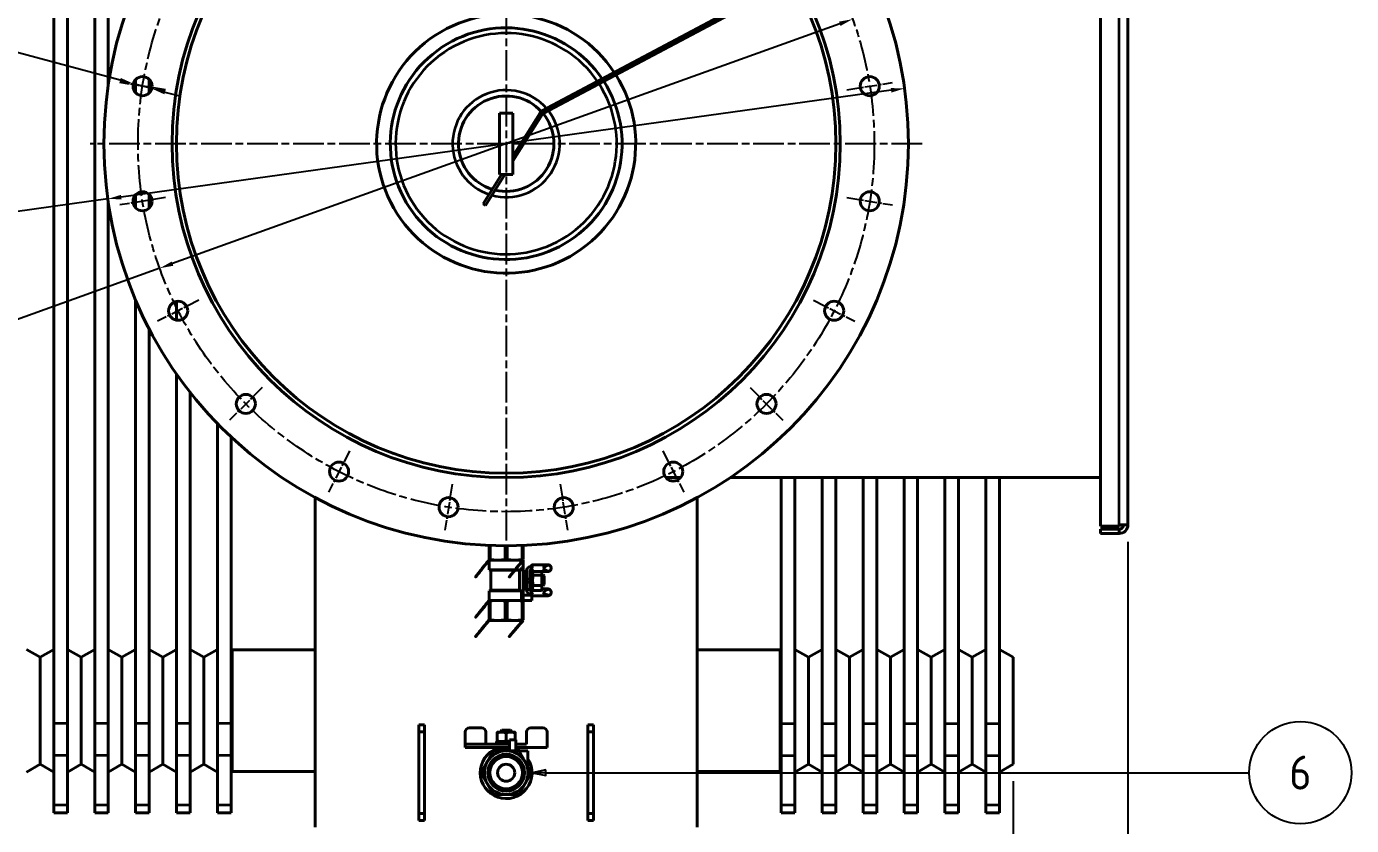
# Model space of a CAD drawing. Header units: millimetres. Extents: x 0 to 5945, y 0 to 4205.
# Drawn here: x 530 to 1502, y 901 to 1487 of the extents above; entities that cross this region are included whole.
import ezdxf

# ---------------------------------------------------------------- set-up
doc = ezdxf.new("R2010")
doc.units = ezdxf.units.MM
doc.header["$LTSCALE"] = 5
doc.linetypes.add('CHAIN', pattern=[0.3543, 0.2362, -0.0295, 0.0591, -0.0295])
for name, color, linetype, lineweight in [('가시적인 것(ISO)', 3, 'Continuous', 40), ('가시적인 좁은 것(ISO)', 3, 'Continuous', 35), ('기호(ISO)', 5, 'Continuous', 25), ('중심 표식(ISO)', 1, 'Continuous', 25), ('중심선(ISO)', 1, 'Continuous', 25), ('치수(ISO)', 2, 'Continuous', 25)]:
    doc.layers.add(name, color=color, linetype=linetype, lineweight=lineweight)
doc.styles.add('부품번호텍스트_PSTEK_POSCO', font='isocp.shx')
doc.styles.add('치수 텍스트_PSTEK_POSCO', font='isocp.shx')
doc.dimstyles.new('치수_PSTEK_POSCO', dxfattribs={"dimscale": 5, "dimtxt": 3, "dimasz": 2, "dimexe": 2, "dimexo": 2.5, "dimgap": 1, "dimtad": 1, "dimrnd": 1e-08, "dimdsep": 46, "dimtxsty": '치수 텍스트_PSTEK_POSCO', "dimcen": 0.09, "dimdle": 10, "dimclrd": 7, "dimclre": 7, "dimclrt": 2, "dimadec": 1, "dimazin": 2, "dimtfac": 1, "dimtmove": 0, "dimatfit": 3, "dimfxl": 0, "dimtolj": 1, "dimlwd": -1, "dimlwe": -1, "dimarcsym": 0})

# ---------------------------------------------------------------- blocks, each defined once
blk = doc.blocks.new('*D34')
at = {"layer": 'Defpoints', "color": 0, "transparency": 16777216}
for p in [(1136.25, 1492.19), (628.11, 1309.44)]:
    blk.add_point(p, dxfattribs=at)
at = {"layer": '치수(ISO)', "color": 7, "transparency": 16777216}
for p, q in [((1126.84, 1488.8), (637.52, 1312.82)), ((628.11, 1309.44), (448.26, 1244.75))]:
    blk.add_line(p, q, dxfattribs=at)
for points in [[(1126.27, 1490.37), (1127.4, 1487.24), (1136.25, 1492.19)], [(636.96, 1314.39), (638.09, 1311.25), (628.11, 1309.44)]]:
    blk.add_solid(points, dxfattribs=at)
at = {"layer": '치수(ISO)', "color": 2, "transparency": 16777216, "insert": (448.73, 1258.2), "char_height": 15, "attachment_point": 4, "rotation": 19.78137, "style": '치수 텍스트_PSTEK_POSCO'}
blk.add_mtext('\\A1;∅540', dxfattribs=at)
blk = doc.blocks.new('*D35')
at = {"layer": 'Defpoints', "color": 0, "transparency": 16777216}
for p in [(1174.38, 1441.35), (589.98, 1360.27)]:
    blk.add_point(p, dxfattribs=at)
at = {"layer": '치수(ISO)', "color": 7, "transparency": 16777216}
for p, q in [((1164.48, 1439.98), (599.88, 1361.65)), ((589.98, 1360.27), (418.44, 1336.47))]:
    blk.add_line(p, q, dxfattribs=at)
for points in [[(1164.25, 1441.63), (1164.71, 1438.33), (1174.38, 1441.35)], [(599.65, 1363.3), (600.11, 1360), (589.98, 1360.27)]]:
    blk.add_solid(points, dxfattribs=at)
at = {"layer": '치수(ISO)', "color": 2, "transparency": 16777216, "insert": (421.68, 1349.54), "char_height": 15, "attachment_point": 4, "rotation": 7.89865, "style": '치수 텍스트_PSTEK_POSCO'}
blk.add_mtext('\\A1;∅590', dxfattribs=at)
blk = doc.blocks.new('*D36')
at = {"layer": 'Defpoints', "color": 0, "transparency": 16777216}
for p in [(608.74, 1444.86), (622.27, 1441.24)]:
    blk.add_point(p, dxfattribs=at)
at = {"layer": '치수(ISO)', "color": 7, "transparency": 16777216}
for p, q in [((599.08, 1447.45), (455.28, 1485.98)), ((622.27, 1441.24), (608.74, 1444.86)), ((631.92, 1438.65), (641.58, 1436.06))]:
    blk.add_line(p, q, dxfattribs=at)
for points in [[(599.51, 1449.06), (598.65, 1445.84), (608.74, 1444.86)], [(632.36, 1440.26), (631.49, 1437.04), (622.27, 1441.24)]]:
    blk.add_solid(points, dxfattribs=at)
at = {"layer": '치수(ISO)', "color": 2, "transparency": 16777216, "insert": (463.34, 1496.76), "char_height": 15, "attachment_point": 4, "rotation": 345, "style": '치수 텍스트_PSTEK_POSCO'}
blk.add_mtext('\\A1;∅14', dxfattribs=at)
blk = doc.blocks.new('*D37')
at = {"layer": 'Defpoints', "color": 0, "transparency": 16777216}
for p in [(510.38, 945.59), (1253.98, 945.59), (1253.98, 545.59)]:
    blk.add_point(p, dxfattribs=at)
at = {"layer": '치수(ISO)', "color": 7, "transparency": 16777216}
for p, q in [((510.38, 933.09), (510.38, 535.59)), ((1253.98, 933.09), (1253.98, 535.59)), ((520.38, 545.59), (1243.98, 545.59))]:
    blk.add_line(p, q, dxfattribs=at)
for points in [[(520.38, 547.25), (520.38, 543.92), (510.38, 545.59)], [(1243.98, 547.25), (1243.98, 543.92), (1253.98, 545.59)]]:
    blk.add_solid(points, dxfattribs=at)
at = {"layer": '치수(ISO)', "color": 2, "transparency": 16777216, "insert": (854.44, 558.84), "char_height": 15, "attachment_point": 4, "style": '치수 텍스트_PSTEK_POSCO'}
blk.add_mtext('\\A1;(743.6)', dxfattribs=at)
blk = doc.blocks.new('*D38')
at = {"layer": 'Defpoints', "color": 0, "transparency": 16777216}
for p in [(1338.18, 1121.21), (510.38, 945.59), (1338.18, 471.21)]:
    blk.add_point(p, dxfattribs=at)
at = {"layer": '치수(ISO)', "color": 7, "transparency": 16777216}
for p, q in [((1338.18, 1108.71), (1338.18, 461.21)), ((510.38, 933.09), (510.38, 461.21)), ((520.38, 471.21), (1328.18, 471.21))]:
    blk.add_line(p, q, dxfattribs=at)
for points in [[(520.38, 472.88), (520.38, 469.55), (510.38, 471.21)], [(1328.18, 472.88), (1328.18, 469.55), (1338.18, 471.21)]]:
    blk.add_solid(points, dxfattribs=at)
at = {"layer": '치수(ISO)', "color": 2, "transparency": 16777216, "insert": (897.29, 484.46), "char_height": 15, "attachment_point": 4, "style": '치수 텍스트_PSTEK_POSCO'}
blk.add_mtext('\\A1;(827.8)', dxfattribs=at)
blk = doc.blocks.new('*D39')
at = {"layer": 'Defpoints', "color": 0, "transparency": 16777216}
for p in [(359.18, 2158.01), (709.18, 2158.01), (532.18, 794.81)]:
    blk.add_point(p, dxfattribs=at)
at = {"layer": '치수(ISO)', "color": 7, "transparency": 16777216}
for p, q in [((696.68, 2158.01), (349.18, 2158.01)), ((359.18, 804.81), (359.18, 2148.01)), ((519.68, 794.81), (349.18, 794.81))]:
    blk.add_line(p, q, dxfattribs=at)
for points in [[(357.51, 2148.01), (360.85, 2148.01), (359.18, 2158.01)], [(357.51, 804.81), (360.85, 804.81), (359.18, 794.81)]]:
    blk.add_solid(points, dxfattribs=at)
at = {"layer": '치수(ISO)', "color": 2, "transparency": 16777216, "insert": (346.68, 1451.21), "char_height": 15, "attachment_point": 4, "rotation": 90, "style": '치수 텍스트_PSTEK_POSCO'}
blk.add_mtext('\\A1;1363.2', dxfattribs=at)

msp = doc.modelspace()

# ---------------------------------------------------------------- linework, layer by layer
at = {"layer": '가시적인 것(ISO)'}
for p, q in [((550.38, 975.4947), (550.38, 1944.1288)), ((1318.18, 1120.2745), (1318.18, 1681.349)), ((1338.18, 1680.4118), (1338.18, 1121.2118)), ((908.6074, 1424.958), (1091.3473, 1522.1225)), ((909.5463, 1423.1921), (1092.344, 1520.3874)), ((590.38, 1513.7597), (590.38, 1444.1449)), ((580.38, 975.4947), (580.38, 1503.7597)), ((560.38, 1494.9234), (560.38, 975.4947)), ((620.38, 1448.0716), (620.38, 1438.0265)), ((610.38, 1438.2801), (610.38, 1447.8181)), ((877.18, 1423.3118), (877.18, 1378.3118)), ((887.18, 1423.3118), (877.18, 1423.3118)), ((907.0931, 1423.5459), (887.18, 1391.6783)), ((887.18, 1378.3118), (887.18, 1423.3118)), ((887.18, 1387.9042), (908.7891, 1422.486)), ((878.8277, 1378.3118), (865.2675, 1356.6109)), ((866.9636, 1355.5511), (881.186, 1378.3118)), ((877.18, 1378.3118), (887.18, 1378.3118)), ((610.38, 1353.8055), (610.38, 1363.3434)), ((620.38, 1363.597), (620.38, 1353.5519)), ((590.38, 1357.4786), (590.38, 975.4947)), ((866.9636, 1355.5511), (865.2675, 1356.6109)), ((610.38, 975.4947), (610.38, 1286.1394)), ((640.38, 1271.3429), (640.38, 1285.1257)), ((620.38, 1264.8494), (620.38, 975.4947)), ((640.38, 975.4947), (640.38, 1231.8214)), ((650.38, 1218.346), (650.38, 975.4947)), ((670.38, 975.4947), (670.38, 1195.4687)), ((680.38, 1185.6333), (680.38, 975.4947)), ((1010.1788, 1155.8118), (999.3361, 1155.8118)), ((1318.18, 1155.8118), (1046.4968, 1155.8118)), ((1083.98, 975.4947), (1083.98, 1155.8118)), ((1093.98, 1155.8118), (1093.98, 975.4947)), ((1113.98, 975.4947), (1113.98, 1155.8118)), ((1123.98, 1155.8118), (1123.98, 975.4947)), ((1143.98, 975.4947), (1143.98, 1155.8118)), ((1153.98, 1155.8118), (1153.98, 975.4947)), ((1173.98, 975.4947), (1173.98, 1155.8118)), ((1183.98, 1155.8118), (1183.98, 975.4947)), ((1203.98, 975.4947), (1203.98, 1155.8118)), ((1213.98, 1155.8118), (1213.98, 975.4947)), ((1233.98, 975.4947), (1233.98, 1155.8118)), ((1243.98, 1155.8118), (1243.98, 975.4947)), ((742.18, 899.3118), (742.18, 1141.1485)), ((1022.18, 899.3118), (1022.18, 1141.1485)), ((1331.78, 1120.2745), (1318.18, 1120.2745)), ((1331.78, 1118.0118), (1318.18, 1118.0118)), ((1318.18, 1118.0118), (1318.18, 1114.8118)), ((1331.78, 1121.2118), (1338.18, 1121.2118)), ((1331.78, 1121.2118), (1331.78, 1120.2745)), ((1331.78, 1118.0118), (1331.78, 1114.8118)), ((1331.98, 1121.2118), (1331.98, 1120.8118)), ((1331.98, 1120.8118), (1334.98, 1120.8118)), ((1334.98, 1120.8118), (1334.98, 1121.2118)), ((1318.18, 1114.8118), (1331.78, 1114.8118)), ((869.68, 1095.6637), (869.68, 1106.0767)), ((870.4699, 1106.0443), (870.4699, 1095.6637)), ((881.3901, 1095.6637), (881.3901, 1105.8128)), ((882.9699, 1105.8128), (882.9699, 1095.6637)), ((893.8901, 1095.6637), (893.8901, 1106.0443)), ((894.68, 1106.0767), (894.68, 1095.6637)), ((870.4699, 1095.6637), (869.68, 1095.6637)), ((875.93, 1095.2618), (869.68, 1095.2618)), ((869.68, 1095.2618), (869.68, 1088.2217)), ((888.43, 1095.2618), (875.93, 1095.2618)), ((882.9699, 1095.6637), (881.3901, 1095.6637)), ((894.68, 1095.2618), (888.43, 1095.2618)), ((894.68, 1089.8868), (893.3429, 1089.8868)), ((893.3429, 1089.8868), (893.3429, 1088.2217)), ((894.68, 1095.6637), (893.8901, 1095.6637)), ((894.68, 1095.2618), (894.68, 1089.8868)), ((894.68, 1089.8868), (894.68, 1083.5645)), ((900.33, 1090.6368), (900.58, 1090.6368)), ((900.58, 1090.6368), (900.58, 1088.1368)), ((912.68, 1091.8868), (901.83, 1091.8868)), ((893.3429, 1088.2217), (869.68, 1088.2217)), ((870.93, 1087.8868), (869.68, 1088.2217)), ((891.9228, 1087.8868), (870.93, 1087.8868)), ((870.93, 1087.8868), (870.93, 1073.1368)), ((891.9228, 1087.8868), (891.9228, 1073.1368)), ((894.68, 1086.9118), (894.78, 1087.0118)), ((894.68, 1083.5645), (894.68, 1077.459)), ((894.78, 1087.0118), (894.78, 1074.0118)), ((894.78, 1087.0118), (895.78, 1087.0118)), ((895.78, 1087.0118), (895.78, 1074.0118)), ((895.88, 1086.9118), (895.78, 1087.0118)), ((895.88, 1086.9118), (895.98, 1087.0118)), ((895.88, 1086.9118), (895.88, 1074.1118)), ((895.98, 1087.0118), (895.98, 1074.0118)), ((895.98, 1087.0118), (896.98, 1087.0118)), ((896.98, 1087.0118), (896.98, 1074.0118)), ((897.08, 1086.9118), (896.98, 1087.0118)), ((897.08, 1081.6368), (897.08, 1087.3868)), ((897.08, 1079.1368), (897.08, 1081.6368)), ((897.08, 1073.6368), (897.08, 1079.1368)), ((897.08, 1079.1368), (899.58, 1079.1368)), ((899.58, 1081.6368), (899.58, 1087.3868)), ((899.58, 1079.1368), (899.58, 1081.6368)), ((899.58, 1073.6368), (899.58, 1079.1368)), ((899.5905, 1087.5118), (900.7475, 1087.5118)), ((900.58, 1088.1368), (900.33, 1088.1368)), ((901.58, 1086.912), (901.58, 1073.5118)), ((912.68, 1086.8868), (901.83, 1086.8868)), ((901.8494, 1084.2645), (908.1106, 1084.2645)), ((908.38, 1086.8868), (908.38, 1086.1409)), ((908.38, 1086.1409), (908.38, 1080.5118)), ((908.38, 1084.5118), (909.213, 1084.5118)), ((908.38, 1080.5118), (908.38, 1074.8826)), ((909.213, 1084.5118), (909.213, 1076.5118)), ((909.98, 1083.7448), (909.213, 1084.5118)), ((909.98, 1083.7448), (909.98, 1077.2788)), ((870.93, 1073.1368), (869.68, 1072.8018)), ((893.3429, 1072.8018), (869.68, 1072.8018)), ((869.68, 1072.8018), (869.68, 1065.7618)), ((891.9228, 1073.1368), (870.93, 1073.1368)), ((893.3429, 1072.8018), (893.3429, 1065.7618)), ((894.68, 1077.459), (894.68, 1065.4383)), ((894.68, 1074.1118), (894.78, 1074.0118)), ((900.93, 1069.5118), (894.68, 1069.5118)), ((894.78, 1074.0118), (895.78, 1074.0118)), ((895.88, 1074.1118), (895.78, 1074.0118)), ((895.88, 1074.1118), (895.98, 1074.0118)), ((895.98, 1074.0118), (896.98, 1074.0118)), ((897.08, 1074.1118), (896.98, 1074.0118)), ((897.08, 1073.6368), (899.58, 1073.6368)), ((899.58, 1073.6368), (899.58, 1073.5118)), ((899.58, 1073.5118), (901.58, 1073.5118)), ((900.33, 1072.8868), (900.58, 1072.8868)), ((900.58, 1070.3868), (900.33, 1070.3868)), ((900.58, 1070.3868), (900.58, 1072.8868)), ((900.93, 1069.5118), (900.93, 1065.7618)), ((901.58, 1074.0118), (901.8494, 1073.0062)), ((912.68, 1069.1368), (901.83, 1069.1368)), ((901.8494, 1076.759), (908.1106, 1076.759)), ((901.8494, 1073.0062), (908.1106, 1073.0062)), ((908.38, 1074.0118), (908.1106, 1073.0062)), ((908.38, 1076.5118), (909.213, 1076.5118)), ((908.38, 1074.8826), (908.38, 1074.0118)), ((912.68, 1074.1368), (908.38, 1074.1368)), ((909.98, 1077.2788), (909.213, 1076.5118)), ((875.93, 1065.7618), (869.68, 1065.7618)), ((870.4699, 1065.3598), (869.68, 1065.3598)), ((869.68, 1065.3598), (869.68, 1051.4137)), ((870.4699, 1051.4137), (870.4699, 1065.3598)), ((888.43, 1065.7618), (875.93, 1065.7618)), ((881.3901, 1065.3598), (881.3901, 1051.4137)), ((882.9699, 1065.3598), (881.3901, 1065.3598)), ((882.9699, 1051.4137), (882.9699, 1065.3598)), ((893.3429, 1065.7618), (888.43, 1065.7618)), ((893.8901, 1065.3598), (893.8901, 1051.4137)), ((894.68, 1065.3598), (893.8901, 1065.3598)), ((900.93, 1065.7618), (894.68, 1065.7618)), ((894.68, 1051.4137), (894.68, 1065.3598)), ((870.4699, 1051.4137), (869.68, 1051.4137)), ((875.93, 1051.0118), (869.68, 1051.0118)), ((888.43, 1051.0118), (875.93, 1051.0118)), ((882.9699, 1051.4137), (881.3901, 1051.4137)), ((894.68, 1051.0118), (888.43, 1051.0118)), ((894.68, 1051.4137), (893.8901, 1051.4137)), ((540.38, 1024.0383), (530.38, 1029.8118)), ((540.38, 1024.0383), (550.38, 1029.8118)), ((540.38, 1024.0383), (540.38, 945.5853)), ((570.38, 1024.0383), (560.38, 1029.8118)), ((570.38, 1024.0383), (580.38, 1029.8118)), ((570.38, 1024.0383), (570.38, 945.5853)), ((600.38, 1024.0383), (590.38, 1029.8118)), ((600.38, 1024.0383), (610.38, 1029.8118)), ((600.38, 1024.0383), (600.38, 945.5853)), ((630.38, 1024.0383), (620.38, 1029.8118)), ((630.38, 1024.0383), (640.38, 1029.8118)), ((630.38, 1024.0383), (630.38, 945.5853)), ((660.38, 1024.0383), (650.38, 1029.8118)), ((660.38, 1024.0383), (670.38, 1029.8118)), ((660.38, 1024.0383), (660.38, 945.5853)), ((681.1594, 1029.3618), (680.38, 1029.8118)), ((681.1594, 1029.3618), (681.1594, 940.2618)), ((681.1594, 1029.3618), (742.18, 1029.3618)), ((1083.2006, 1029.3618), (1022.18, 1029.3618)), ((1083.2006, 1029.3618), (1083.98, 1029.8118)), ((1083.2006, 940.2618), (1083.2006, 1029.3618)), ((1103.98, 1024.0383), (1093.98, 1029.8118)), ((1103.98, 1024.0383), (1113.98, 1029.8118)), ((1103.98, 945.5853), (1103.98, 1024.0383)), ((1133.98, 1024.0383), (1123.98, 1029.8118)), ((1133.98, 1024.0383), (1143.98, 1029.8118)), ((1133.98, 945.5853), (1133.98, 1024.0383)), ((1163.98, 1024.0383), (1153.98, 1029.8118)), ((1163.98, 1024.0383), (1173.98, 1029.8118)), ((1163.98, 945.5853), (1163.98, 1024.0383)), ((1193.98, 1024.0383), (1183.98, 1029.8118)), ((1193.98, 1024.0383), (1203.98, 1029.8118)), ((1193.98, 945.5853), (1193.98, 1024.0383)), ((1223.98, 1024.0383), (1213.98, 1029.8118)), ((1223.98, 1024.0383), (1233.98, 1029.8118)), ((1223.98, 945.5853), (1223.98, 1024.0383)), ((1253.98, 1024.0383), (1243.98, 1029.8118)), ((1253.98, 945.5853), (1253.98, 1024.0383)), ((550.38, 975.4947), (550.38, 952.0024)), ((560.38, 952.0024), (560.38, 975.4947)), ((580.38, 975.4947), (580.38, 952.0024)), ((590.38, 952.0024), (590.38, 975.4947)), ((610.38, 975.4947), (610.38, 952.0024)), ((620.38, 952.0024), (620.38, 975.4947)), ((640.38, 975.4947), (640.38, 952.0024)), ((650.38, 952.0024), (650.38, 975.4947)), ((670.38, 975.4947), (670.38, 952.0024)), ((680.38, 952.0024), (680.38, 975.4947)), ((818.18, 974.3118), (818.18, 969.3118)), ((822.18, 974.3118), (818.18, 974.3118)), ((822.18, 969.3118), (822.18, 974.3118)), ((855.18, 972.2118), (864.18, 972.2118)), ((900.18, 972.2118), (909.18, 972.2118)), ((942.18, 974.3118), (942.18, 969.3118)), ((946.18, 974.3118), (942.18, 974.3118)), ((946.18, 969.3118), (946.18, 974.3118)), ((1083.98, 975.4947), (1083.98, 952.0024)), ((1093.98, 952.0024), (1093.98, 975.4947)), ((1113.98, 975.4947), (1113.98, 952.0024)), ((1123.98, 952.0024), (1123.98, 975.4947)), ((1143.98, 975.4947), (1143.98, 952.0024)), ((1153.98, 952.0024), (1153.98, 975.4947)), ((1173.98, 975.4947), (1173.98, 952.0024)), ((1183.98, 952.0024), (1183.98, 975.4947)), ((1203.98, 975.4947), (1203.98, 952.0024)), ((1213.98, 952.0024), (1213.98, 975.4947)), ((1233.98, 975.4947), (1233.98, 952.0024)), ((1243.98, 952.0024), (1243.98, 975.4947)), ((818.18, 969.3118), (822.18, 969.3118)), ((818.18, 969.3118), (818.18, 909.3118)), ((822.18, 909.3118), (822.18, 969.3118)), ((852.18, 960.2118), (852.18, 969.2118)), ((867.18, 960.2118), (867.18, 969.2118)), ((875.18, 962.2118), (884.58, 962.2118)), ((875.18, 962.2118), (875.18, 960.2118)), ((875.68, 969.0118), (878.93, 969.0118)), ((875.68, 968.7423), (875.68, 962.4812)), ((878.947, 970.6118), (878.18, 969.8448)), ((878.18, 969.8448), (886.18, 969.8448)), ((878.18, 969.8448), (878.18, 969.0118)), ((878.93, 969.0118), (885.43, 969.0118)), ((878.947, 970.6118), (885.413, 970.6118)), ((882.18, 968.7423), (882.18, 962.4812)), ((889.38, 963.3118), (884.58, 963.3118)), ((884.58, 955.3118), (884.58, 963.3118)), ((885.413, 970.6118), (886.18, 969.8448)), ((885.43, 969.0118), (888.68, 969.0118)), ((886.18, 969.8448), (886.18, 969.0118)), ((888.68, 963.3118), (888.68, 968.7423)), ((889.38, 955.3118), (889.38, 963.3118)), ((897.18, 960.2118), (897.18, 969.2118)), ((912.18, 957.7118), (912.18, 969.2118)), ((942.18, 969.3118), (946.18, 969.3118)), ((942.18, 969.3118), (942.18, 909.3118)), ((946.18, 909.3118), (946.18, 969.3118)), ((852.18, 960.2118), (884.58, 960.2118)), ((852.18, 960.2118), (852.18, 957.7118)), ((884.58, 957.7118), (852.18, 957.7118)), ((875.78, 957.7118), (875.68, 957.6118)), ((875.68, 957.6118), (884.58, 957.6118)), ((875.68, 957.6118), (875.68, 956.6118)), ((875.68, 956.6118), (884.58, 956.6118)), ((875.78, 956.5118), (875.68, 956.6118)), ((875.78, 956.5118), (875.68, 956.4118)), ((875.68, 956.4118), (884.58, 956.4118)), ((875.68, 956.4118), (875.68, 955.4118)), ((875.68, 955.4118), (884.58, 955.4118)), ((875.78, 955.3118), (875.68, 955.4118)), ((875.78, 956.5118), (884.58, 956.5118)), ((889.38, 960.2118), (897.18, 960.2118)), ((912.18, 957.7118), (889.38, 957.7118)), ((898.18, 955.3118), (891.68, 955.3118)), ((891.68, 954.5064), (891.68, 955.3118)), ((898.18, 943.599), (898.18, 955.3118)), ((540.38, 945.5853), (530.38, 939.8118)), ((540.38, 945.5853), (550.38, 939.8118)), ((550.38, 915.8425), (550.38, 952.0024)), ((560.38, 952.0024), (560.38, 915.8425)), ((570.38, 945.5853), (560.38, 939.8118)), ((570.38, 945.5853), (580.38, 939.8118)), ((580.38, 915.8425), (580.38, 952.0024)), ((590.38, 952.0024), (590.38, 915.8425)), ((600.38, 945.5853), (590.38, 939.8118)), ((600.38, 945.5853), (610.38, 939.8118)), ((610.38, 915.8425), (610.38, 952.0024)), ((620.38, 952.0024), (620.38, 915.8425)), ((630.38, 945.5853), (620.38, 939.8118)), ((630.38, 945.5853), (640.38, 939.8118)), ((640.38, 915.8425), (640.38, 952.0024)), ((650.38, 952.0024), (650.38, 915.8425)), ((660.38, 945.5853), (650.38, 939.8118)), ((660.38, 945.5853), (670.38, 939.8118)), ((670.38, 915.8425), (670.38, 952.0024)), ((680.38, 952.0024), (680.38, 915.8425)), ((1083.98, 915.8425), (1083.98, 952.0024)), ((1093.98, 952.0024), (1093.98, 915.8425)), ((1103.98, 945.5853), (1093.98, 939.8118)), ((1103.98, 945.5853), (1113.98, 939.8118)), ((1113.98, 915.8425), (1113.98, 952.0024)), ((1123.98, 952.0024), (1123.98, 915.8425)), ((1133.98, 945.5853), (1123.98, 939.8118)), ((1133.98, 945.5853), (1143.98, 939.8118)), ((1143.98, 915.8425), (1143.98, 952.0024)), ((1153.98, 952.0024), (1153.98, 915.8425)), ((1163.98, 945.5853), (1153.98, 939.8118)), ((1163.98, 945.5853), (1173.98, 939.8118)), ((1173.98, 915.8425), (1173.98, 952.0024)), ((1183.98, 952.0024), (1183.98, 915.8425)), ((1193.98, 945.5853), (1183.98, 939.8118)), ((1193.98, 945.5853), (1203.98, 939.8118)), ((1203.98, 915.8425), (1203.98, 952.0024)), ((1213.98, 952.0024), (1213.98, 915.8425)), ((1223.98, 945.5853), (1213.98, 939.8118)), ((1223.98, 945.5853), (1233.98, 939.8118)), ((1233.98, 915.8425), (1233.98, 952.0024)), ((1243.98, 952.0024), (1243.98, 915.8425)), ((1253.98, 945.5853), (1243.98, 939.8118)), ((681.1594, 940.2618), (680.38, 939.8118)), ((681.1594, 940.2618), (742.18, 940.2618)), ((1083.2006, 940.2618), (1022.18, 940.2618)), ((1083.2006, 940.2618), (1083.98, 939.8118)), ((550.38, 915.8425), (550.38, 909.8118)), ((560.38, 909.8118), (560.38, 915.8425)), ((580.38, 915.8425), (580.38, 909.8118)), ((590.38, 909.8118), (590.38, 915.8425)), ((610.38, 915.8425), (610.38, 909.8118)), ((620.38, 909.8118), (620.38, 915.8425)), ((640.38, 915.8425), (640.38, 909.8118)), ((650.38, 909.8118), (650.38, 915.8425)), ((670.38, 915.8425), (670.38, 909.8118)), ((680.38, 909.8118), (680.38, 915.8425)), ((1083.98, 915.8425), (1083.98, 909.8118)), ((1093.98, 909.8118), (1093.98, 915.8425)), ((1113.98, 915.8425), (1113.98, 909.8118)), ((1123.98, 909.8118), (1123.98, 915.8425)), ((1143.98, 915.8425), (1143.98, 909.8118)), ((1153.98, 909.8118), (1153.98, 915.8425)), ((1173.98, 915.8425), (1173.98, 909.8118)), ((1183.98, 909.8118), (1183.98, 915.8425)), ((1203.98, 915.8425), (1203.98, 909.8118)), ((1213.98, 909.8118), (1213.98, 915.8425)), ((1233.98, 915.8425), (1233.98, 909.8118)), ((1243.98, 909.8118), (1243.98, 915.8425)), ((550.38, 909.8118), (560.38, 909.8118)), ((580.38, 909.8118), (590.38, 909.8118)), ((610.38, 909.8118), (620.38, 909.8118)), ((640.38, 909.8118), (650.38, 909.8118)), ((670.38, 909.8118), (680.38, 909.8118)), ((822.18, 909.3118), (818.18, 909.3118)), ((818.18, 909.3118), (818.18, 904.3118)), ((818.18, 904.3118), (822.18, 904.3118)), ((822.18, 904.3118), (822.18, 909.3118)), ((946.18, 909.3118), (942.18, 909.3118)), ((942.18, 909.3118), (942.18, 904.3118)), ((942.18, 904.3118), (946.18, 904.3118)), ((946.18, 904.3118), (946.18, 909.3118)), ((1093.98, 909.8118), (1083.98, 909.8118)), ((1123.98, 909.8118), (1113.98, 909.8118)), ((1153.98, 909.8118), (1143.98, 909.8118)), ((1183.98, 909.8118), (1173.98, 909.8118)), ((1213.98, 909.8118), (1203.98, 909.8118)), ((1243.98, 909.8118), (1233.98, 909.8118))]:
    msp.add_line(p, q, dxfattribs=at)
for centre, radius in [((882.18, 1400.8118), 295), ((882.18, 1400.8118), 245), ((882.18, 1400.8118), 241.8), ((615.5042, 1443.0491), 7), ((1148.8559, 1443.0491), 7), ((615.5042, 1358.5745), 7), ((1148.8559, 1358.5745), 7), ((641.6082, 1278.2343), 7), ((1122.7518, 1278.2343), 7), ((691.2612, 1209.8929), 7), ((1073.0988, 1209.8929), 7), ((759.6026, 1160.24), 7), ((1004.7574, 1160.24), 7), ((839.9427, 1134.1359), 7), ((924.4173, 1134.1359), 7), ((882.18, 939.3118), 13.5171), ((882.18, 939.3118), 12.3176), ((882.18, 939.3118), 11.8868), ((882.18, 939.3118), 6.25)]:
    msp.add_circle(centre, radius, dxfattribs=at)
for centre, radius, start, end in [((882.18, 1400.8118), 95, 33.3834292, 32.1729731), ((882.18, 1400.8118), 85, 34.0189894, 32.6649411), ((882.18, 1400.8118), 35, 42.6155335, 253.0365541), ((882.18, 1400.8118), 35, 256.4561086, 39.3390752), ((910.4852, 1421.4262), 4, 118, 148), ((910.4852, 1421.4262), 2, 118, 148), ((1331.78, 1121.2118), 6.4, 270, 0), ((1331.78, 1121.2118), 3.2, 270, 352.8192442), ((900.33, 1087.3868), 3.25, 90, 180), ((901.83, 1090.6368), 1.25, 155.5301995, 180), ((912.68, 1089.3868), 2.5, 72.7191183, 90), ((900.33, 1087.3868), 0.75, 90, 180), ((901.83, 1088.1368), 1.25, 180, 204.4698005), ((912.68, 1089.3868), 2.5, 270, 287.2808817), ((900.33, 1073.6368), 3.25, 180, 270), ((900.33, 1073.6368), 0.75, 189.5940682, 270), ((901.83, 1072.8868), 1.25, 155.5301995, 180), ((901.83, 1070.3868), 1.25, 180, 204.4698005), ((912.68, 1071.6368), 2.5, 72.7191183, 90), ((912.68, 1071.6368), 2.5, 270, 287.2808817), ((855.18, 969.2118), 3, 90, 180), ((864.18, 969.2118), 3, 0, 90), ((900.18, 969.2118), 3, 90, 180), ((909.18, 969.2118), 3, 0, 90), ((882.18, 939.3118), 19, 110.0051901, 32.6368975), ((882.18, 939.3118), 16, 90, 150), ((882.18, 939.3118), 17.92, 116.7655006, 123.2344994), ((882.18, 939.3118), 16, 30, 90), ((882.18, 939.3118), 19, 57.3631025, 67.7315045), ((882.18, 939.3118), 17.92, 56.7655006, 63.2344994), ((882.18, 939.3118), 16, 150, 210), ((882.18, 939.3118), 16, 330, 30), ((882.18, 939.3118), 17.92, 176.7655006, 183.2344994), ((882.18, 939.3118), 17.92, 356.7655006, 3.2344994), ((882.18, 939.3118), 16, 210, 270), ((882.18, 939.3118), 17.92, 236.7655006, 243.2344994), ((882.18, 939.3118), 16, 270, 330), ((882.18, 939.3118), 17.92, 296.7655006, 303.2344994)]:
    msp.add_arc(centre, radius, start, end, dxfattribs=at)
for points, weights in [([(869.68, 1095.6637), (849.9891, 1070.6151), (869.68, 1095.2618)], [3.1615018951, 3.35119200881, 3.35119200881]), ([(870.4699, 1095.6637), (873.3545, 1095.2618), (875.93, 1095.2618)], [3.1615018951, 3.35119200881, 3.35119200881]), ([(875.93, 1095.2618), (878.5055, 1095.2618), (881.3901, 1095.6637)], [3.35119200881, 3.35119200881, 3.1615018951]), ([(882.9699, 1095.6637), (885.8545, 1095.2618), (888.43, 1095.2618)], [3.1615018951, 3.35119200881, 3.35119200881]), ([(894.68, 1095.6637), (874.4231, 1070.6151), (894.68, 1095.2618)], [3.1615018951, 3.35119200881, 3.35119200881]), ([(888.43, 1095.2618), (891.0055, 1095.2618), (893.8901, 1095.6637)], [3.35119200881, 3.35119200881, 3.1615018951]), ([(893.3429, 1088.2217), (892.5955, 1088.0429), (891.9228, 1087.8868)], [1.54875323713, 1.60796675989, 1.66347569913]), ([(901.58, 1086.1409), (901.58, 1086.517), (901.6273, 1086.9033)], [3.23923048458, 3.23923048458, 3.19585427191]), ([(901.8494, 1084.2645), (901.58, 1085.2701), (901.58, 1086.1409)], [3.00666419939, 3.23923048458, 3.23923048458]), ([(901.58, 1080.5118), (901.58, 1082.2534), (901.8494, 1084.2645)], [3.23923048458, 3.23923048458, 3.00666419939]), ([(901.8494, 1076.759), (901.58, 1078.7701), (901.58, 1080.5118)], [3.00666419939, 3.23923048458, 3.23923048458]), ([(908.1106, 1084.2645), (908.38, 1085.2701), (908.38, 1086.1409)], [3.00666419939, 3.23923048458, 3.23923048458]), ([(908.1106, 1084.2645), (908.38, 1082.2534), (908.38, 1080.5118)], [3.00666419939, 3.23923048458, 3.23923048458]), ([(908.38, 1080.5118), (908.38, 1078.7701), (908.1106, 1076.759)], [3.23923048458, 3.23923048458, 3.00666419939]), ([(908.38, 1086.1409), (908.38, 1086.5091), (908.3347, 1086.8868)], [3.23923048458, 3.23923048458, 3.19766967425]), ([(891.9228, 1073.1368), (892.5955, 1072.9807), (893.3429, 1072.8018)], [2.92374788969, 2.82618461056, 2.7221101042]), ([(901.58, 1074.8826), (901.58, 1075.7534), (901.8494, 1076.759)], [3.23923048458, 3.23923048458, 3.00666419939]), ([(901.8494, 1073.0062), (901.58, 1074.0118), (901.58, 1074.8826)], [3.00666419939, 3.23923048458, 3.23923048458]), ([(908.1106, 1076.759), (908.38, 1075.7534), (908.38, 1074.8826)], [3.00666419939, 3.23923048458, 3.23923048458]), ([(908.38, 1074.8826), (908.38, 1074.0118), (908.1106, 1073.0062)], [3.23923048458, 3.23923048458, 3.00666419939]), ([(869.68, 1065.3598), (849.9891, 1041.4796), (869.68, 1065.7618)], [3.1615018951, 3.35119200881, 3.35119200881]), ([(870.4699, 1065.3598), (873.3545, 1065.7618), (875.93, 1065.7618)], [3.1615018951, 3.35119200881, 3.35119200881]), ([(875.93, 1065.7618), (878.5055, 1065.7618), (881.3901, 1065.3598)], [3.35119200881, 3.35119200881, 3.1615018951]), ([(882.9699, 1065.3598), (885.8545, 1065.7618), (888.43, 1065.7618)], [3.1615018951, 3.35119200881, 3.35119200881]), ([(888.43, 1065.7618), (891.0055, 1065.7618), (893.8901, 1065.3598)], [3.35119200881, 3.35119200881, 3.1615018951]), ([(894.68, 1065.3598), (894.68, 1065.4013), (894.68, 1065.4383)], [3.1615018951, 3.18006367675, 3.19680912896]), ([(869.68, 1051.4137), (849.9891, 1027.3669), (869.68, 1051.0118)], [3.1615018951, 3.35119200881, 3.35119200881]), ([(875.93, 1051.0118), (873.3545, 1051.0118), (870.4699, 1051.4137)], [3.35119200881, 3.35119200881, 3.1615018951]), ([(881.3901, 1051.4137), (878.5055, 1051.0118), (875.93, 1051.0118)], [3.1615018951, 3.35119200881, 3.35119200881]), ([(888.43, 1051.0118), (885.8545, 1051.0118), (882.9699, 1051.4137)], [3.35119200881, 3.35119200881, 3.1615018951]), ([(894.68, 1051.4137), (874.4231, 1027.3669), (894.68, 1051.0118)], [6.55907645111, 6.95262103817, 6.95262103817]), ([(893.8901, 1051.4137), (891.0055, 1051.0118), (888.43, 1051.0118)], [3.1615018951, 3.35119200881, 3.35119200881]), ([(875.68, 969.0118), (875.68, 969.0118), (875.68, 968.7423)], [1, 1.04314139574, 1.01001874936]), ([(875.68, 968.7423), (877.4217, 969.0118), (878.93, 969.0118)], [1.01001874936, 1.04314139574, 1]), ([(875.68, 962.4812), (875.68, 962.2118), (875.68, 962.2118)], [1.01001874936, 1.04314139574, 1]), ([(878.93, 962.2118), (877.4217, 962.2118), (875.68, 962.4812)], [1, 1.04314139574, 1.01001874936]), ([(878.93, 969.0118), (880.4383, 969.0118), (882.18, 968.7423)], [1, 1.04314139574, 1.01001874936]), ([(882.18, 962.4812), (880.4383, 962.2118), (878.93, 962.2118)], [1.01001874936, 1.04314139574, 1]), ([(882.18, 968.7423), (883.9217, 969.0118), (885.43, 969.0118)], [1.01001874936, 1.04314139574, 1]), ([(884.58, 962.2315), (883.4594, 962.2833), (882.18, 962.4812)], [1.01781502807, 1.03414058902, 1.01001874936]), ([(885.43, 969.0118), (886.9383, 969.0118), (888.68, 968.7423)], [1, 1.04314139574, 1.01001874936]), ([(888.68, 968.7423), (888.68, 969.0118), (888.68, 969.0118)], [1.01001874936, 1.04314139574, 1]), ([(872.3586, 954.3007), (870.2269, 950.6084), (868.3236, 947.3118)], [1, 1.0295630141, 1]), ([(882.18, 955.3118), (878.3734, 955.3118), (874.1099, 955.3118)], [1, 1.0295630141, 1]), ([(890.2501, 955.3118), (885.9867, 955.3118), (882.18, 955.3118)], [1, 1.0295630141, 1]), ([(896.0364, 947.3118), (894.1331, 950.6084), (892.0014, 954.3007)], [1, 1.0295630141, 1]), ([(868.3236, 947.3118), (866.4203, 944.0151), (864.2886, 940.3229)], [1, 1.0295630141, 1]), ([(900.0715, 940.3229), (897.9397, 944.0151), (896.0364, 947.3118)], [1, 1.0295630141, 1]), ([(864.2886, 938.3007), (866.4203, 934.6084), (868.3236, 931.3118)], [1, 1.0295630141, 1]), ([(896.0364, 931.3118), (897.9397, 934.6084), (900.0715, 938.3007)], [1, 1.0295630141, 1]), ([(868.3236, 931.3118), (870.2269, 928.0151), (872.3586, 924.3229)], [1, 1.0295630141, 1]), ([(874.1099, 923.3118), (878.3734, 923.3118), (882.18, 923.3118)], [1, 1.0295630141, 1]), ([(882.18, 923.3118), (885.9867, 923.3118), (890.2501, 923.3118)], [1, 1.0295630141, 1]), ([(892.0014, 924.3229), (894.1331, 928.0151), (896.0364, 931.3118)], [1, 1.0295630141, 1])]:
    msp.add_rational_spline(points, weights, degree=2, dxfattribs=at)
for points, knots in [([(900.6923, 1091.1545), (900.747, 1091.2745), (900.8176, 1091.3783), (901.0126, 1091.6003), (901.1667, 1091.7113), (901.4955, 1091.8545), (901.67, 1091.8868), (901.83, 1091.8868)], [0.731607864, 0.731607864, 0.731607864, 0.731607864, 0.781408488, 0.781408488, 0.864569507, 0.864569507, 0.947730525, 0.947730525, 0.947730525, 0.947730525]), ([(900.6923, 1091.1545), (900.747, 1091.0343), (900.8176, 1090.9054), (901.0126, 1090.5751), (901.1667, 1090.3404), (901.4955, 1089.8595), (901.67, 1089.6131), (901.83, 1089.3868)], [-0.216122662, -0.216122662, -0.216122662, -0.216122662, -0.166322037, -0.166322037, -0.083161019, -0.083161019, 0, 0, 0, 0]), ([(900.6923, 1087.619), (900.747, 1087.7392), (900.8176, 1087.8681), (901.0126, 1088.1985), (901.1667, 1088.4331), (901.4955, 1088.914), (901.67, 1089.1604), (901.83, 1089.3868)], [0.731607864, 0.731607864, 0.731607864, 0.731607864, 0.781408488, 0.781408488, 0.864569507, 0.864569507, 0.947730525, 0.947730525, 0.947730525, 0.947730525]), ([(913.4226, 1091.7739), (913.3562, 1091.7532), (913.2884, 1091.7301), (912.9083, 1091.5903), (912.573, 1091.4301), (911.7948, 1091.0213), (911.2752, 1090.7136), (910.2158, 1090.0559), (909.6756, 1089.7067), (909.18, 1089.3868)], [1.486664785, 1.486664785, 1.486664785, 1.486664785, 1.513571111, 1.513571111, 1.634922852, 1.634922852, 1.811887382, 1.811887382, 1.988851912, 1.988851912, 1.988851912, 1.988851912]), ([(913.4226, 1086.9996), (913.3562, 1087.0204), (913.2884, 1087.0435), (912.9083, 1087.1833), (912.573, 1087.3434), (911.7948, 1087.7523), (911.2752, 1088.06), (910.2158, 1088.7177), (909.6756, 1089.0669), (909.18, 1089.3868)], [-0.502187127, -0.502187127, -0.502187127, -0.502187127, -0.475280801, -0.475280801, -0.35392906, -0.35392906, -0.17696453, -0.17696453, 0, 0, 0, 0]), ([(913.4226, 1091.7739), (913.4889, 1091.7532), (913.5538, 1091.7301), (913.8998, 1091.5903), (914.1422, 1091.4301), (914.607, 1091.0213), (914.829, 1090.7136), (915.1153, 1090.0559), (915.18, 1089.7067), (915.18, 1089.3868)], [1.486828493, 1.486828493, 1.486828493, 1.486828493, 1.513734818, 1.513734818, 1.63508656, 1.63508656, 1.81205109, 1.81205109, 1.989015619, 1.989015619, 1.989015619, 1.989015619]), ([(913.4226, 1086.9996), (913.518, 1087.0295), (913.6104, 1087.0644), (914.0016, 1087.2389), (914.2549, 1087.4262), (914.6844, 1087.8557), (914.8765, 1088.1475), (915.1241, 1088.7647), (915.18, 1089.0895), (915.18, 1089.3868)], [-0.501835983, -0.501835983, -0.501835983, -0.501835983, -0.462830599, -0.462830599, -0.328864948, -0.328864948, -0.164432474, -0.164432474, 0, 0, 0, 0]), ([(900.6923, 1087.619), (900.747, 1087.4991), (900.8176, 1087.3953), (901.0126, 1087.1732), (901.1667, 1087.0622), (901.4955, 1086.9191), (901.67, 1086.8868), (901.83, 1086.8868)], [-0.216122662, -0.216122662, -0.216122662, -0.216122662, -0.166322037, -0.166322037, -0.083161019, -0.083161019, 0, 0, 0, 0]), ([(900.6923, 1073.4045), (900.747, 1073.2843), (900.8176, 1073.1554), (901.0126, 1072.8251), (901.1667, 1072.5904), (901.4955, 1072.1095), (901.67, 1071.8631), (901.83, 1071.6368)], [0.731607864, 0.731607864, 0.731607864, 0.731607864, 0.781408488, 0.781408488, 0.864569507, 0.864569507, 0.947730525, 0.947730525, 0.947730525, 0.947730525]), ([(900.6923, 1069.869), (900.747, 1069.9892), (900.8176, 1070.1181), (901.0126, 1070.4485), (901.1667, 1070.6831), (901.4955, 1071.164), (901.67, 1071.4104), (901.83, 1071.6368)], [-0.216122662, -0.216122662, -0.216122662, -0.216122662, -0.166322037, -0.166322037, -0.083161019, -0.083161019, 0, 0, 0, 0]), ([(900.6923, 1069.869), (900.747, 1069.7491), (900.8176, 1069.6453), (901.0126, 1069.4232), (901.1667, 1069.3122), (901.4955, 1069.1691), (901.67, 1069.1368), (901.83, 1069.1368)], [0.731607864, 0.731607864, 0.731607864, 0.731607864, 0.781408488, 0.781408488, 0.864569507, 0.864569507, 0.947730525, 0.947730525, 0.947730525, 0.947730525]), ([(913.4226, 1074.0239), (913.3269, 1073.994), (913.2284, 1073.9592), (912.7807, 1073.7847), (912.406, 1073.5974), (911.6184, 1073.1679), (911.1318, 1072.8761), (910.143, 1072.2588), (909.6405, 1071.934), (909.18, 1071.6368)], [1.487179637, 1.487179637, 1.487179637, 1.487179637, 1.52618502, 1.52618502, 1.660150671, 1.660150671, 1.824583145, 1.824583145, 1.989015619, 1.989015619, 1.989015619, 1.989015619]), ([(913.4226, 1069.2496), (913.3562, 1069.2704), (913.2884, 1069.2935), (912.9083, 1069.4333), (912.573, 1069.5934), (911.7948, 1070.0023), (911.2752, 1070.31), (910.2158, 1070.9677), (909.6756, 1071.3169), (909.18, 1071.6368)], [-0.502187127, -0.502187127, -0.502187127, -0.502187127, -0.475280801, -0.475280801, -0.35392906, -0.35392906, -0.17696453, -0.17696453, 0, 0, 0, 0]), ([(913.4226, 1074.0239), (913.4889, 1074.0032), (913.5538, 1073.9801), (913.8998, 1073.8403), (914.1422, 1073.6801), (914.607, 1073.2713), (914.829, 1072.9636), (915.1153, 1072.3059), (915.18, 1071.9567), (915.18, 1071.6368)], [-0.502187127, -0.502187127, -0.502187127, -0.502187127, -0.475280801, -0.475280801, -0.35392906, -0.35392906, -0.17696453, -0.17696453, 0, 0, 0, 0]), ([(913.4226, 1069.2496), (913.4889, 1069.2704), (913.5538, 1069.2935), (913.8998, 1069.4333), (914.1422, 1069.5934), (914.607, 1070.0023), (914.829, 1070.31), (915.1153, 1070.9677), (915.18, 1071.3169), (915.18, 1071.6368)], [1.486682867, 1.486682867, 1.486682867, 1.486682867, 1.513589193, 1.513589193, 1.634940934, 1.634940934, 1.811905464, 1.811905464, 1.988869994, 1.988869994, 1.988869994, 1.988869994])]:
    msp.add_open_spline(points, degree=3, knots=knots, dxfattribs=at)
for points in [[(900.6923, 1073.4045), (900.7093, 1073.4418), (900.7279, 1073.4776), (900.7475, 1073.5116)], [(893.3429, 1065.7618), (893.7888, 1065.6551), (894.2345, 1065.5471), (894.68, 1065.4383)]]:
    msp.add_open_spline(points, degree=3, dxfattribs=at)
at = {"layer": '가시적인 좁은 것(ISO)'}
for p, q in [((1331.78, 1121.2118), (1331.78, 1680.4118)), ((908.7891, 1422.486), (907.0931, 1423.5459)), ((908.6074, 1424.958), (909.5463, 1423.1921)), ((897.08, 1081.6368), (899.58, 1081.6368)), ((560.38, 975.4947), (550.38, 975.4947)), ((590.38, 975.4947), (580.38, 975.4947)), ((620.38, 975.4947), (610.38, 975.4947)), ((650.38, 975.4947), (640.38, 975.4947)), ((680.38, 975.4947), (670.38, 975.4947)), ((1083.98, 975.4947), (1093.98, 975.4947)), ((1113.98, 975.4947), (1123.98, 975.4947)), ((1143.98, 975.4947), (1153.98, 975.4947)), ((1173.98, 975.4947), (1183.98, 975.4947)), ((1203.98, 975.4947), (1213.98, 975.4947)), ((1233.98, 975.4947), (1243.98, 975.4947)), ((560.38, 952.0024), (550.38, 952.0024)), ((590.38, 952.0024), (580.38, 952.0024)), ((620.38, 952.0024), (610.38, 952.0024)), ((650.38, 952.0024), (640.38, 952.0024)), ((680.38, 952.0024), (670.38, 952.0024)), ((1083.98, 952.0024), (1093.98, 952.0024)), ((1113.98, 952.0024), (1123.98, 952.0024)), ((1143.98, 952.0024), (1153.98, 952.0024)), ((1173.98, 952.0024), (1183.98, 952.0024)), ((1203.98, 952.0024), (1213.98, 952.0024)), ((1233.98, 952.0024), (1243.98, 952.0024)), ((550.38, 915.8425), (560.38, 915.8425)), ((580.38, 915.8425), (590.38, 915.8425)), ((610.38, 915.8425), (620.38, 915.8425)), ((640.38, 915.8425), (650.38, 915.8425)), ((670.38, 915.8425), (680.38, 915.8425)), ((1083.98, 915.8425), (1093.98, 915.8425)), ((1113.98, 915.8425), (1123.98, 915.8425)), ((1143.98, 915.8425), (1153.98, 915.8425)), ((1173.98, 915.8425), (1183.98, 915.8425)), ((1203.98, 915.8425), (1213.98, 915.8425)), ((1233.98, 915.8425), (1243.98, 915.8425))]:
    msp.add_line(p, q, dxfattribs=at)
for radius, start, end in [(81.0934, 34.3100999, 32.8902054), (39.3132, 41.1038077, 251.354277), (39.3132, 254.3703521, 38.1276933)]:
    msp.add_arc((882.18, 1400.8118), radius, start, end, dxfattribs=at)
at = {"layer": '기호(ISO)', "color": 7}
for p, q in [((911.18, 941.3118), (901.18, 939.3118)), ((911.18, 939.3118), (901.18, 939.3118)), ((901.18, 939.3118), (911.18, 937.3118)), ((911.18, 937.3118), (911.18, 941.3118)), ((911.18, 939.3118), (1427.1656, 939.3118))]:
    msp.add_line(p, q, dxfattribs=at)
at = {"layer": '기호(ISO)', "color": 7, "flags": 128}
msp.add_lwpolyline([(911.18, 941.3117), (901.18, 939.3118), (911.18, 937.3117), (911.18, 941.3117)], dxfattribs=at)
at = {"layer": '기호(ISO)'}
msp.add_circle((1464.6656, 939.3118), 37.5, dxfattribs=at)
at = {"layer": '기호(ISO)', "color": 7}
msp.add_solid([(911.18, 941.3117), (901.18, 939.3118), (911.18, 937.3117), (911.18, 941.3117)], dxfattribs=at)
at = {"layer": '중심 표식(ISO)', "linetype": 'CHAIN', "ltscale": 19.051651}
for p, q in [((882.18, 1705.8118), (882.18, 1095.8118)), ((1187.18, 1400.8118), (577.18, 1400.8118))]:
    msp.add_line(p, q, dxfattribs=at)
at = {"layer": '중심 표식(ISO)', "linetype": 'CHAIN', "ltscale": 7.55611}
for p, q in [((632.2949, 1440.3897), (598.7135, 1445.7085)), ((1132.0652, 1440.3897), (1165.6466, 1445.7085)), ((632.2949, 1361.2339), (598.7135, 1355.9151)), ((1132.0652, 1361.2339), (1165.6466, 1355.9151)), ((656.7554, 1285.9522), (626.4611, 1270.5165)), ((1107.6047, 1285.9522), (1137.8989, 1270.5165)), ((703.282, 1221.9138), (679.2404, 1197.8721)), ((1061.078, 1221.9138), (1085.1197, 1197.8721)), ((767.3204, 1175.3871), (751.8847, 1145.0929)), ((997.0396, 1175.3871), (1012.4753, 1145.0929)), ((842.6021, 1150.9266), (837.2833, 1117.3452)), ((921.7579, 1150.9266), (927.0767, 1117.3452))]:
    msp.add_line(p, q, dxfattribs=at)
at = {"layer": '중심선(ISO)', "linetype": 'CHAIN', "ltscale": 19.051651}
msp.add_circle((882.18, 1400.8118), 270, dxfattribs=at)

# ---------------------------------------------------------------- texts
at = {"layer": '기호(ISO)', "color": 7, "insert": (1464.6656, 939.431), "char_height": 25, "attachment_point": 5, "style": '부품번호텍스트_PSTEK_POSCO'}
msp.add_mtext('6', dxfattribs=at)

# ---------------------------------------------------------------- dimensions: what is measured, and where the dimension line sits
at = {"layer": '치수(ISO)', "color": 7}
dim = msp.add_linear_dim(base=(359.18, 2158.0118), p1=(532.18, 794.8118), p2=(709.18, 2158.0118), angle=270, dimstyle='치수_PSTEK_POSCO', override={"dimdec": 2, "dimtp": 0, "dimtm": 0, "dimtdec": 2, "dimtofl": 0, "dimatfit": 1}, dxfattribs=at)
dim.commit()
dim.dimension.update_dxf_attribs({"geometry": '*D39', "text_midpoint": (359.18, 1476.4118), "dimtype": 160})
for p1, p2, picture, middle in [((622.2656, 1441.2373), (608.7427, 1444.8608), '*D36', (473.8734, 1480.9989)), ((1136.2475, 1492.1884), (628.1125, 1309.4351), '*D34', (472.7268, 1253.5499)), ((1174.3812, 1441.351), (589.9788, 1360.2725), '*D35', (443.4843, 1339.9482))]:
    dim = msp.add_diameter_dim_2p(p1=p1, p2=p2, dimstyle='치수_PSTEK_POSCO', override={"dimdec": 2, "dimlfac": 1, "dimtp": 0, "dimtm": 0, "dimtdec": 2, "dimatfit": 2}, dxfattribs=at)
    dim.commit()
    dim.dimension.update_dxf_attribs({"geometry": picture, "text_midpoint": middle, "dimtype": 163})
for base, p2, picture, middle in [((1338.18, 471.2118), (1338.18, 1121.2118), '*D38', (924.28, 471.2118)), ((1253.98, 545.5853), (1253.98, 945.5853), '*D37', (882.18, 545.5853))]:
    dim = msp.add_linear_dim(base=base, p1=(510.38, 945.5853), p2=p2, text='(<>)', dimstyle='치수_PSTEK_POSCO', override={"dimgap": 1, "dimdec": 2, "dimtol": 0, "dimlim": 0, "dimtp": 0, "dimtm": 0, "dimtdec": 2, "dimtofl": 0, "dimatfit": 1}, dxfattribs=at)
    dim.commit()
    dim.dimension.update_dxf_attribs({"geometry": picture, "text_midpoint": middle, "dimtype": 160})

doc.saveas('drawing.dxf')
